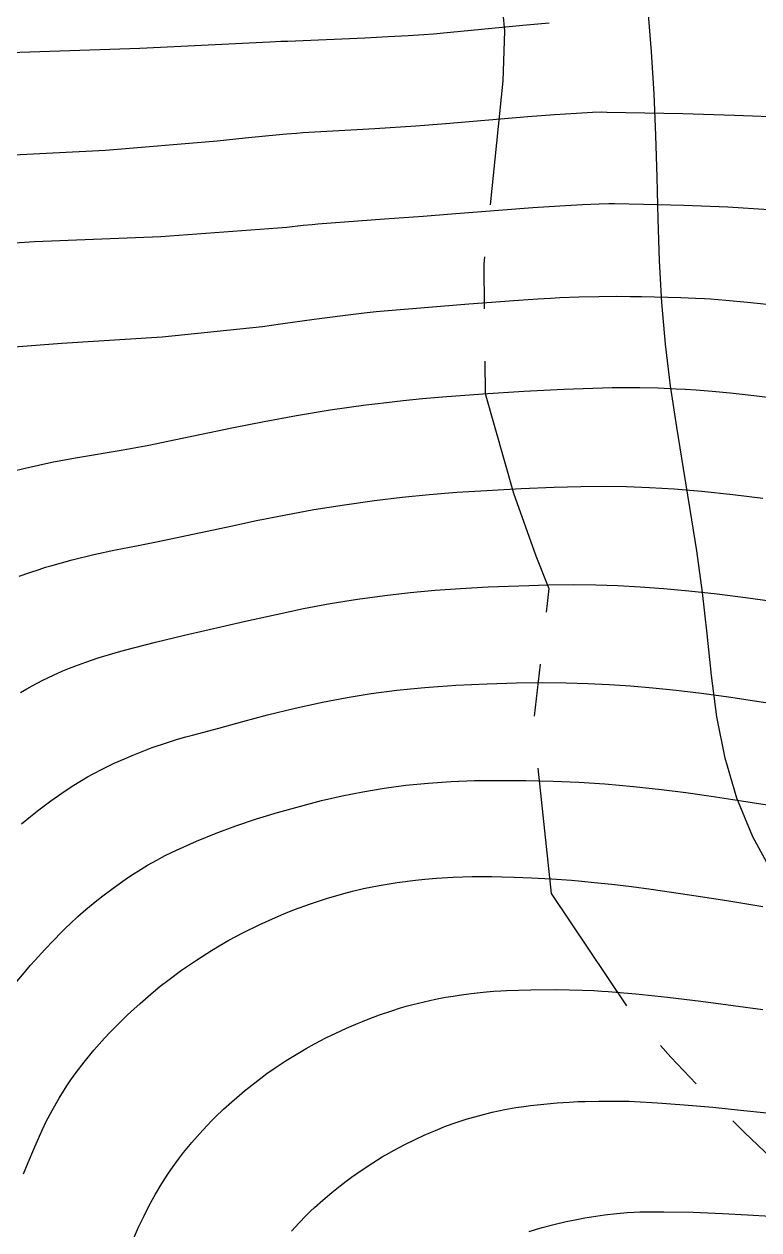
# Model space of a CAD drawing. Header units: millimetres. Extents: x 156921 to 159642, y 477538 to 479586.
# Drawn here: x 157585.42 to 157602.99, y 479119.56 to 479148.4 of the extents above; entities that cross this region are included whole.
import ezdxf

# ---------------------------------------------------------------- set-up
doc = ezdxf.new("R2010")
doc.units = ezdxf.units.MM
doc.header["$MEASUREMENT"] = 0
doc.linetypes.add('A-CENTR01', pattern=[2, 1.25, -0.25, 0.25, -0.25])
doc.layers.add('F0017111', color=94, linetype='Continuous', transparency=0.6)
doc.layers.add('F0017114', color=80, linetype='Continuous', transparency=0.6)
doc.layers.add('산마루측구', color=152, linetype='H-DICHB00')
doc.layers.add('용지경계', color=222, linetype='Continuous')
doc.styles.get("Standard").update_dxf_attribs({"font": 'BAREUNDOTUMPRO1.TTF'})
doc.linetypes.add('H-DICHB00', pattern='A,1e-05,0,[43,kosdic.shx,S=0.1,R=0,X=0,Y=0],-0.63,["B",Standard,S=0.2,R=0,X=0,Y=-0.1],-0.42', length=1.05001)
doc.linetypes.add('H-DICHB01R', pattern='A,1e-05,[43,kosdic.shx,S=0.1,R=0,X=0,Y=0],-0.97,["B1",Standard,S=0.2,R=180,X=0,Y=0.1],-0.08', length=1.05001)

msp = doc.modelspace()

# ---------------------------------------------------------------- linework, layer by layer
at = {"layer": 'F0017111', "transparency": 33554521, "flags": 128}
for points in [[(157585.08, 479147.715), (157588.189, 479147.82), (157591.296, 479147.969), (157591.559, 479147.985), (157591.725, 479147.992), (157593.568, 479148.071), (157594.122, 479148.097), (157594.606, 479148.124), (157594.981, 479148.149), (157595.21, 479148.167), (157595.365, 479148.181), (157597.346, 479148.37), (157597.975, 479148.426)], [(157584.684, 479145.243), (157587.363, 479145.383), (157590.036, 479145.604), (157590.705, 479145.677), (157591.27, 479145.734), (157591.692, 479145.773), (157591.934, 479145.792), (157592.086, 479145.801), (157593.803, 479145.9), (157594.783, 479145.96), (157595.5, 479146.016), (157597.465, 479146.184), (157598.1, 479146.234), (157598.626, 479146.269), (157599.011, 479146.289), (157599.223, 479146.295), (157599.35, 479146.294), (157601.173, 479146.256), (157602.407, 479146.22), (157603.471, 479146.178)], [(157603.226, 479143.959), (157602.246, 479144.015), (157601.192, 479144.057), (157600.233, 479144.085), (157599.54, 479144.096), (157599.4, 479144.097), (157599.173, 479144.091), (157598.771, 479144.073), (157598.229, 479144.043), (157597.584, 479143.999), (157595.636, 479143.851), (157594.961, 479143.796), (157594.038, 479143.729), (157592.446, 479143.611), (157592.309, 479143.6), (157592.089, 479143.578), (157591.699, 479143.533), (157588.688, 479143.307), (157585.67, 479143.187), (157582.657, 479142.992)], [(157583.923, 479140.581), (157586.322, 479140.768), (157588.724, 479140.92), (157591.118, 479141.166), (157591.552, 479141.227), (157592.359, 479141.338), (157593.04, 479141.427), (157593.549, 479141.49), (157593.841, 479141.521), (157594.025, 479141.538), (157596.051, 479141.709), (157597.242, 479141.798), (157597.706, 479141.829), (157598.008, 479141.846), (157598.23, 479141.857), (157598.684, 479141.874), (157599.16, 479141.884), (157599.592, 479141.888), (157599.914, 479141.886), (157600.18, 479141.881), (157601.126, 479141.858), (157601.472, 479141.846), (157601.686, 479141.835), (157601.833, 479141.826), (157602.201, 479141.797), (157602.715, 479141.748), (157604.185, 479141.592)], [(157585.3, 479135.192), (157585.554, 479135.282), (157585.776, 479135.357), (157585.934, 479135.407), (157586.059, 479135.444), (157586.567, 479135.586), (157587.085, 479135.71), (157587.601, 479135.821), (157588.106, 479135.922), (157588.626, 479136.025), (157589.187, 479136.142), (157590.361, 479136.394), (157590.977, 479136.524), (157591.641, 479136.656), (157592.344, 479136.785), (157593.078, 479136.904), (157593.799, 479137.006), (157594.461, 479137.085), (157595.103, 479137.147), (157595.763, 479137.2), (157596.483, 479137.246), (157597.303, 479137.289), (157598.094, 479137.322), (157598.728, 479137.339), (157599.28, 479137.343), (157599.821, 479137.336), (157600.376, 479137.316), (157600.967, 479137.28), (157601.621, 479137.225), (157602.363, 479137.146), (157603.084, 479137.06)], [(157585.334, 479132.416), (157585.487, 479132.504), (157585.613, 479132.573), (157585.867, 479132.706), (157586.121, 479132.829), (157586.344, 479132.93), (157586.503, 479132.996), (157586.631, 479133.044), (157586.899, 479133.141), (157587.192, 479133.238), (157587.465, 479133.324), (157587.675, 479133.384), (157587.853, 479133.433), (157588.558, 479133.618), (157589.251, 479133.783), (157590.71, 479134.115), (157591.444, 479134.28), (157592.103, 479134.418), (157592.736, 479134.537), (157593.395, 479134.644), (157594.045, 479134.734), (157594.652, 479134.804), (157595.247, 479134.858), (157595.857, 479134.901), (157596.514, 479134.936), (157597.246, 479134.966), (157597.959, 479134.986), (157598.554, 479134.992), (157599.088, 479134.987), (157599.614, 479134.971), (157600.149, 479134.943), (157600.711, 479134.902), (157601.318, 479134.846), (157601.99, 479134.77), (157602.672, 479134.684), (157603.307, 479134.596)], [(157585.357, 479129.269), (157585.572, 479129.449), (157585.773, 479129.609), (157585.928, 479129.725), (157586.059, 479129.821), (157586.318, 479130.004), (157586.571, 479130.171), (157586.788, 479130.308), (157586.939, 479130.396), (157587.057, 479130.461), (157587.304, 479130.59), (157587.572, 479130.719), (157587.819, 479130.83), (157588.007, 479130.91), (157588.166, 479130.973), (157588.484, 479131.094), (157588.803, 479131.204), (157589.084, 479131.293), (157589.285, 479131.35), (157589.447, 479131.392), (157590.072, 479131.557), (157590.652, 479131.717), (157591.243, 479131.876), (157591.899, 479132.035), (157592.554, 479132.179), (157593.144, 479132.293), (157593.719, 479132.386), (157594.331, 479132.467), (157594.655, 479132.503), (157594.998, 479132.535), (157595.31, 479132.56), (157595.544, 479132.575), (157595.739, 479132.586), (157596.491, 479132.622), (157597.19, 479132.643), (157597.824, 479132.65), (157598.38, 479132.645), (157598.896, 479132.63), (157599.406, 479132.605), (157599.922, 479132.57), (157600.454, 479132.525), (157601.015, 479132.466), (157601.617, 479132.394), (157602.26, 479132.309), (157602.94, 479132.209), (157604.224, 479132.017)], [(157585.243, 479125.499), (157585.427, 479125.72), (157585.567, 479125.881), (157585.685, 479126.012), (157585.913, 479126.263), (157586.129, 479126.491), (157586.308, 479126.676), (157586.428, 479126.795), (157586.52, 479126.881), (157586.705, 479127.052), (157586.898, 479127.221), (157587.071, 479127.367), (157587.199, 479127.471), (157587.305, 479127.552), (157587.515, 479127.712), (157587.727, 479127.864), (157587.914, 479127.993), (157588.047, 479128.081), (157588.154, 479128.148), (157588.372, 479128.28), (157588.596, 479128.407), (157588.796, 479128.514), (157588.943, 479128.588), (157589.063, 479128.645), (157589.54, 479128.86), (157590.01, 479129.052), (157590.485, 479129.226), (157590.975, 479129.389), (157591.482, 479129.542), (157592.006, 479129.69), (157592.527, 479129.826), (157593.026, 479129.942), (157593.521, 479130.041), (157594.028, 479130.124), (157594.548, 479130.193), (157595.083, 479130.247), (157595.63, 479130.285), (157596.187, 479130.306), (157596.776, 479130.312), (157597.42, 479130.308), (157598.07, 479130.293), (157598.681, 479130.269), (157599.303, 479130.229), (157599.987, 479130.166), (157600.659, 479130.092), (157601.245, 479130.018), (157601.847, 479129.933), (157602.573, 479129.822), (157603.856, 479129.621)], [(157588.032, 479119.351), (157588.158, 479119.628), (157588.288, 479119.898), (157588.405, 479120.129), (157588.491, 479120.29), (157588.561, 479120.416), (157588.709, 479120.667), (157588.87, 479120.916), (157589.021, 479121.134), (157589.136, 479121.288), (157589.233, 479121.41), (157589.428, 479121.648), (157589.62, 479121.87), (157589.787, 479122.053), (157589.905, 479122.176), (157589.999, 479122.267), (157590.189, 479122.448), (157590.385, 479122.626), (157590.561, 479122.779), (157590.689, 479122.886), (157590.794, 479122.97), (157591.007, 479123.136), (157591.227, 479123.298), (157591.424, 479123.437), (157591.568, 479123.534), (157591.686, 479123.61), (157591.923, 479123.757), (157592.16, 479123.897), (157592.367, 479124.013), (157592.515, 479124.091), (157592.634, 479124.151), (157592.875, 479124.268), (157593.125, 479124.382), (157593.349, 479124.48), (157593.513, 479124.548), (157593.648, 479124.601), (157593.917, 479124.702), (157594.185, 479124.794), (157594.418, 479124.869), (157594.583, 479124.917), (157594.715, 479124.952), (157594.982, 479125.018), (157595.255, 479125.077), (157595.499, 479125.124), (157595.676, 479125.154), (157595.821, 479125.175), (157596.109, 479125.214), (157596.395, 479125.245), (157596.643, 479125.267), (157596.819, 479125.279), (157596.958, 479125.286), (157597.535, 479125.304), (157598.145, 479125.308), (157598.768, 479125.294), (157599.039, 479125.283), (157599.23, 479125.272), (157599.383, 479125.261), (157600.043, 479125.206), (157600.803, 479125.127), (157601.601, 479125.032), (157602.377, 479124.931), (157603.083, 479124.835)], [(157591.817, 479119.535), (157591.996, 479119.729), (157592.155, 479119.895), (157592.271, 479120.009), (157592.366, 479120.097), (157592.563, 479120.275), (157592.776, 479120.455), (157592.973, 479120.614), (157593.122, 479120.728), (157593.248, 479120.821), (157593.501, 479121), (157593.755, 479121.167), (157593.979, 479121.306), (157594.139, 479121.398), (157594.268, 479121.467), (157594.523, 479121.6), (157594.773, 479121.724), (157594.987, 479121.825), (157595.137, 479121.892), (157595.254, 479121.942), (157595.497, 479122.039), (157595.754, 479122.13), (157595.99, 479122.207), (157596.166, 479122.259), (157596.314, 479122.299), (157596.61, 479122.373), (157596.912, 479122.437), (157597.178, 479122.487), (157597.371, 479122.516), (157597.527, 479122.535), (157597.843, 479122.57), (157598.166, 479122.598), (157598.453, 479122.618), (157598.662, 479122.628), (157598.833, 479122.633), (157599.162, 479122.64), (157599.469, 479122.642), (157599.722, 479122.64), (157599.89, 479122.636), (157600.016, 479122.63), (157600.564, 479122.6), (157601.205, 479122.552), (157601.884, 479122.493), (157602.548, 479122.426), (157603.179, 479122.362)], [(157597.498, 479119.526), (157597.672, 479119.582), (157597.81, 479119.62), (157598.089, 479119.693), (157598.379, 479119.76), (157598.639, 479119.813), (157598.831, 479119.848), (157598.989, 479119.873), (157599.297, 479119.919), (157599.592, 479119.953), (157599.84, 479119.977), (157600.01, 479119.987), (157600.14, 479119.991), (157600.719, 479119.997), (157601.416, 479119.983), (157602.12, 479119.955), (157602.719, 479119.921), (157603.265, 479119.89)]]:
    msp.add_lwpolyline(points, dxfattribs=at)
at = {"layer": 'F0017114', "transparency": 33554521, "flags": 128}
for points in [[(157585.115, 479137.701), (157585.444, 479137.779), (157586.083, 479137.917), (157586.65, 479138.024), (157587.786, 479138.218), (157588.404, 479138.33), (157589.048, 479138.462), (157590.425, 479138.751), (157591.162, 479138.897), (157591.933, 479139.038), (157592.741, 479139.17), (157593.591, 479139.289), (157593.809, 479139.318), (157594.086, 479139.351), (157594.485, 479139.394), (157594.949, 479139.441), (157595.424, 479139.483), (157596.391, 479139.558), (157597.366, 479139.619), (157598.327, 479139.666), (157599.251, 479139.699), (157599.477, 479139.706), (157599.757, 479139.709), (157600.144, 479139.707), (157600.58, 479139.697), (157601.01, 479139.678), (157601.224, 479139.667), (157601.492, 479139.649), (157601.868, 479139.618), (157602.3, 479139.578), (157602.734, 479139.531), (157603.604, 479139.426)], [(157585.407, 479120.9), (157585.519, 479121.177), (157585.65, 479121.493), (157585.787, 479121.805), (157585.857, 479121.961), (157585.95, 479122.152), (157586.09, 479122.416), (157586.26, 479122.712), (157586.442, 479123.003), (157586.536, 479123.147), (157586.662, 479123.326), (157586.854, 479123.576), (157587.087, 479123.86), (157587.339, 479124.143), (157587.469, 479124.285), (157587.641, 479124.46), (157587.893, 479124.703), (157588.195, 479124.979), (157588.513, 479125.252), (157588.676, 479125.388), (157588.885, 479125.552), (157589.186, 479125.772), (157589.538, 479126.014), (157589.9, 479126.243), (157590.083, 479126.355), (157590.317, 479126.488), (157590.65, 479126.665), (157591.037, 479126.856), (157591.433, 479127.034), (157591.633, 479127.12), (157591.885, 479127.22), (157592.241, 479127.349), (157592.651, 479127.485), (157593.066, 479127.606), (157593.274, 479127.663), (157593.537, 479127.726), (157593.91, 479127.801), (157594.342, 479127.873), (157594.779, 479127.928), (157594.999, 479127.952), (157595.278, 479127.975), (157595.675, 479127.996), (157596.135, 479128.01), (157596.603, 479128.011), (157596.839, 479128.008), (157597.135, 479128), (157597.552, 479127.982), (157598.031, 479127.956), (157598.512, 479127.921), (157598.754, 479127.901), (157599.053, 479127.873), (157599.47, 479127.829), (157599.943, 479127.772), (157600.412, 479127.709), (157601.332, 479127.575), (157602.223, 479127.437), (157603.08, 479127.296)]]:
    msp.add_lwpolyline(points, dxfattribs=at)
at = {"layer": '산마루측구', "color": 152, "linetype": 'H-DICHB01R', "ltscale": 10, "flags": 128}
msp.add_lwpolyline([(157623.716, 479106.245), (157622.782, 479106.601), (157621.859, 479106.986), (157620.954, 479107.41), (157620.081, 479107.898), (157619.284, 479108.499), (157618.661, 479109.276), (157618.295, 479110.204), (157618.11, 479111.186), (157617.951, 479112.173), (157617.723, 479113.146), (157617.385, 479114.087), (157616.93, 479114.976), (157616.367, 479115.802), (157615.719, 479116.563), (157615.015, 479117.273), (157614.278, 479117.949), (157613.518, 479118.599), (157612.744, 479119.232), (157611.96, 479119.853), (157611.172, 479120.468), (157610.382, 479121.081), (157609.593, 479121.696), (157608.811, 479122.319), (157608.039, 479122.954), (157607.281, 479123.607), (157606.543, 479124.281), (157605.826, 479124.979), (157605.139, 479125.705), (157604.485, 479126.461), (157603.875, 479127.254), (157603.323, 479128.087), (157602.844, 479128.964), (157602.46, 479129.887), (157602.179, 479130.846), (157601.985, 479131.827), (157601.854, 479132.818), (157601.751, 479133.813), (157601.643, 479134.807), (157601.506, 479135.797), (157601.349, 479136.785), (157601.184, 479137.771), (157601.024, 479138.758), (157600.879, 479139.748), (157600.758, 479140.74), (157600.669, 479141.736), (157600.613, 479142.735), (157600.579, 479143.734), (157600.554, 479144.734), (157600.526, 479145.733), (157600.485, 479146.733), (157600.425, 479147.731), (157600.339, 479148.727), (157600.222, 479149.72), (157600.074, 479150.709), (157599.898, 479151.693), (157599.7, 479152.674), (157599.483, 479153.65), (157599.247, 479154.621), (157598.993, 479155.589), (157598.722, 479156.551), (157598.432, 479157.508), (157598.119, 479158.458), (157597.773, 479159.396), (157597.379, 479160.315), (157596.93, 479161.208), (157596.459, 479162.09), (157596.004, 479162.981), (157595.562, 479163.878), (157595.127, 479164.778), (157594.694, 479165.68), (157594.264, 479166.582), (157593.833, 479167.485)], dxfattribs=at)
at = {"layer": '용지경계', "linetype": 'A-CENTR01', "ltscale": 5, "flags": 128}
msp.add_lwpolyline([(157258.32, 479284.676), (157271.02, 479291.162), (157271.02, 479291.162), (157292.906, 479293.94), (157324.075, 479289.288), (157324.075, 479289.288), (157340.092, 479284.119), (157353.957, 479275.643), (157367.783, 479261.794), (157381.631, 479244.836), (157397.661, 479234.392), (157397.661, 479234.392), (157406.152, 479232.84), (157417.306, 479236.735), (157426.155, 479240.143), (157445.708, 479248.622), (157445.708, 479248.622), (157452.48, 479243.412), (157458.614, 479235.357), (157464.637, 479229.335), (157471.969, 479230.416), (157484.898, 479228.663), (157486.443, 479226.996), (157487.152, 479226.23), (157487.845, 479225.482), (157488.488, 479224.778), (157489.138, 479224.037), (157489.824, 479223.254), (157490.349, 479222.652), (157490.856, 479221.981), (157491.292, 479221.405), (157491.593, 479220.907), (157491.915, 479220.301), (157492.41, 479219.142), (157493.199, 479217.664), (157494.064, 479216.243), (157494.964, 479215.039), (157495.746, 479214.047), (157496.508, 479213.139), (157497.203, 479212.324), (157497.871, 479211.539), (157497.99, 479211.398), (157498.519, 479210.769), (157499.183, 479209.974), (157499.849, 479209.175), (157500.517, 479208.371), (157501.227, 479207.517), (157502.007, 479206.612), (157502.809, 479205.73), (157503.3, 479205.211), (157503.338, 479204.997), (157504.143, 479202.033), (157505.796, 479199.862), (157506.729, 479198.836), (157507.506, 479198.009), (157508.31, 479197.182), (157509.175, 479196.334), (157510.131, 479195.46), (157511.069, 479194.685), (157511.883, 479194.034), (157512.667, 479193.408), (157513.5, 479192.749), (157514.439, 479192.035), (157515.452, 479191.324), (157516.407, 479190.704), (157517.261, 479190.162), (157518.079, 479189.644), (157518.885, 479189.132), (157519.677, 479188.624), (157520.46, 479188.117), (157521.217, 479187.619), (157521.936, 479187.133), (157522.631, 479186.645), (157523.13, 479186.281), (157523.521, 479185.942), (157524.067, 479185.42), (157524.727, 479184.762), (157525.423, 479184.069), (157526.112, 479183.376), (157526.812, 479182.67), (157527.524, 479181.952), (157528.27, 479181.204), (157529.016, 479180.476), (157529.842, 479179.67), (157530.952, 479178.682), (157532.446, 479177.593), (157533.936, 479176.823), (157535.117, 479176.283), (157536.338, 479175.787), (157537.494, 479175.386), (157538.443, 479175.071), (157538.991, 479174.881), (157539.423, 479174.601), (157540.047, 479174.169), (157541.16, 479173.346), (157542.946, 479172.399), (157544.499, 479171.853), (157545.664, 479171.489), (157546.766, 479171.176), (157547.792, 479170.899), (157548.627, 479170.672, 0.000967), (157548.653, 479170.665), (157549.19, 479170.52), (157550.235, 479170.244), (157551.256, 479169.974), (157552.297, 479169.699), (157553.533, 479169.379), (157554.941, 479169.098), (157556.227, 479168.9), (157557.354, 479168.741), (157558.45, 479168.58), (157559.752, 479168.395), (157561.583, 479168.236), (157563.53, 479168.346), (157564.692, 479168.476), (157564.88, 479168.479), (157565.384, 479168.386), (157566.835, 479168.169), (157568.355, 479168.048), (157569.765, 479167.99), (157571.251, 479167.972), (157572.886, 479168.041), (157574.77, 479168.231), (157576.356, 479168.572), (157577.4, 479168.907), (157579.047, 479169.502), (157580.069, 479169.848), (157580.556, 479169.939), (157581.067, 479169.974), (157581.672, 479169.955), (157584.289, 479169.703), (157585.061, 479170.016), (157585.283, 479170.042), (157585.714, 479169.752), (157586.543, 479169.193), (157587.373, 479168.634), (157588.202, 479168.076), (157589.031, 479167.517), (157589.365, 479167.292), (157589.277, 479166.175), (157590.977, 479163.16), (157591.799, 479161.884), (157592.577, 479160.83), (157593.035, 479160.22), (157593.086, 479160.149), (157593.413, 479159.666), (157593.794, 479158.938), (157594.386, 479157.87), (157594.535, 479157.603), (157594.539, 479157.589), (157594.668, 479156.681), (157594.858, 479154.951), (157595.288, 479152.792), (157595.94, 479150.923), (157596.488, 479149.644), (157596.786, 479148.925), (157596.865, 479148.656), (157596.908, 479148.231), (157596.863, 479147.04), (157596.675, 479145.17), (157596.41, 479142.657), (157596.447, 479139.559), (157597.121, 479137.176), (157597.655, 479135.684), (157597.963, 479134.899), (157597.925, 479134.543), (157597.59, 479131.636), (157598.025, 479127.609), (157599.821, 479124.92), (157600.884, 479123.691), (157601.782, 479122.74), (157602.647, 479121.89), (157603.45, 479121.129), (157604.357, 479120.283), (157605.425, 479119.397), (157606.405, 479118.665), (157607.301, 479118.012), (157608.177, 479117.399), (157609.049, 479116.79), (157609.948, 479116.186), (157610.819, 479115.607), (157611.734, 479115.009), (157612.637, 479114.443), (157613.521, 479113.888), (157613.858, 479113.683), (157613.826, 479113.547), (157613.772, 479108.232), (157617.348, 479104.205), (157619.92, 479103.175), (157620.994, 479102.778), (157621.975, 479102.422), (157622.927, 479102.075), (157623.865, 479101.73), (157624.786, 479101.384), (157625.166, 479101.239), (157626.759, 479100.72), (157628.902, 479100.469), (157630.366, 479100.426), (157631.493, 479100.376), (157632.667, 479100.318), (157633.899, 479100.256), (157635.264, 479100.204), (157636.613, 479100.199), (157637.932, 479100.194), (157639.347, 479100.227), (157640.688, 479100.286), (157641.967, 479100.342), (157643.266, 479100.404), (157644.553, 479100.473), (157645.685, 479100.532), (157646.607, 479100.545), (157647.291, 479100.52), (157648.135, 479100.407), (157649.394, 479100.259), (157650.575, 479100.144), (157651.515, 479100.043), (157652.4, 479099.905), (157653.406, 479099.73), (157654.456, 479099.54), (157655.516, 479099.343), (157656.563, 479099.145), (157657.569, 479098.947), (157658.446, 479098.763), (157659.114, 479098.592), (157659.824, 479098.358), (157660.685, 479098.056), (157661.597, 479097.717), (157662.546, 479097.362), (157663.474, 479097.008), (157664.4, 479096.648), (157665.292, 479096.294), (157666.118, 479095.952), (157666.965, 479095.576), (157667.877, 479095.166), (157668.772, 479094.76), (157669.618, 479094.368), (157670.478, 479093.95), (157671.481, 479093.46), (157672.523, 479092.987), (157673.514, 479092.543), (157674.577, 479092.083), (157675.695, 479091.631), (157676.893, 479091.181), (157678.236, 479090.742), (157679.538, 479090.402), (157680.636, 479090.138), (157681.648, 479089.89), (157682.527, 479089.671), (157683.024, 479089.525), (157683.184, 479089.457), (157683.63, 479089.195), (157684.365, 479088.754), (157684.916, 479088.397), (157685.434, 479088.009), (157686.145, 479087.432), (157687.026, 479086.73), (157687.961, 479086.016), (157688.921, 479085.319), (157689.923, 479084.629), (157690.936, 479083.978), (157691.979, 479083.34), (157693.105, 479082.708), (157694.422, 479082.038), (157696.105, 479081.365), (157697.922, 479080.906), (157699.316, 479080.695), (157700.126, 479080.564), (157700.717, 479080.426), (157701.349, 479080.235), (157701.964, 479080.017), (157702.56, 479079.762), (157703.369, 479079.373), (157704.344, 479078.916), (157705.316, 479078.467), (157706.333, 479078.009), (157707.394, 479077.552), (157708.468, 479077.116), (157709.527, 479076.707), (157710.873, 479076.205), (157713.167, 479075.612), (157715.75, 479075.654), (157717.343, 479075.878), (157717.51, 479075.789), (157718.489, 479075.294), (157719.372, 479074.848), (157720.265, 479074.389), (157721.221, 479073.903), (157722.193, 479073.424), (157723.151, 479072.96), (157724.127, 479072.495), (157725.17, 479072.014), (157726.281, 479071.535), (157727.39, 479071.094), (157728.446, 479070.698), (157729.438, 479070.336), (157730.406, 479069.982), (157731.391, 479069.623), (157732.344, 479069.279), (157733.215, 479068.957), (157734.014, 479068.644), (157734.719, 479068.344), (157735.344, 479068.044), (157735.979, 479067.703), (157736.646, 479067.312), (157737.332, 479066.881), (157738.052, 479066.402), (157738.907, 479065.814), (157739.923, 479065.148), (157740.913, 479064.548), (157741.522, 479064.214), (157742.61, 479063.675), (157743.593, 479063.209), (157744.52, 479062.775), (157745.483, 479062.322), (157746.612, 479061.813), (157747.715, 479061.378), (157748.535, 479061.055), (157749.182, 479060.771), (157749.795, 479060.464), (157750.484, 479060.082), (157751.297, 479059.609), (157752.178, 479059.095), (157753.136, 479058.541), (157754.236, 479057.939), (157755.411, 479057.364), (157756.617, 479056.831), (157757.808, 479056.372), (157758.872, 479055.994), (157759.841, 479055.654), (157760.759, 479055.33), (157761.693, 479054.988), (157762.696, 479054.626), (157763.705, 479054.273), (157767.16, 479053.081), (157769.919, 479054.195), (157770.417, 479053.943), (157771.32, 479053.486), (157772.224, 479053.03), (157773.127, 479052.574), (157774.031, 479052.119), (157774.824, 479051.72), (157775.405, 479051.401), (157776.073, 479050.977), (157776.928, 479050.435), (157777.796, 479049.885), (157778.672, 479049.334), (157779.538, 479048.792), (157780.465, 479048.213), (157781.39, 479047.662), (157782.297, 479047.119), (157783.211, 479046.59), (157784.087, 479046.08), (157784.946, 479045.585), (157785.748, 479045.112), (157786.521, 479044.642), (157787.29, 479044.157), (157788.093, 479043.635), (157788.865, 479043.129), (157789.604, 479042.62), (157790.302, 479042.127), (157790.965, 479041.622), (157791.646, 479041.082), (157792.355, 479040.488), (157793.103, 479039.853), (157793.818, 479039.233), (157794.592, 479038.538), (157795.643, 479037.621), (157796.723, 479036.831), (157797.543, 479036.235), (157798.369, 479035.626), (157799.141, 479035.064), (157799.925, 479034.461), (157800.766, 479033.834), (157801.771, 479033.071), (157802.909, 479032.333), (157803.362, 479032.053), (157804.349, 479031.038), (157805.939, 479030.031), (157806.754, 479029.529), (157807.338, 479029.146), (157807.948, 479028.69), (157808.739, 479028.084), (157809.533, 479027.482), (157810.314, 479026.874), (157811.14, 479026.235), (157811.246, 479026.153), (157812.108, 479024.825), (157813.656, 479023.347), (157814.647, 479022.538), (157815.479, 479021.851), (157816.36, 479021.152), (157817.229, 479020.473), (157818.051, 479019.85), (157818.795, 479019.272), (157819.44, 479018.758), (157821.336, 479017.099)], format="xyb", dxfattribs=at)

doc.saveas('drawing.dxf')
